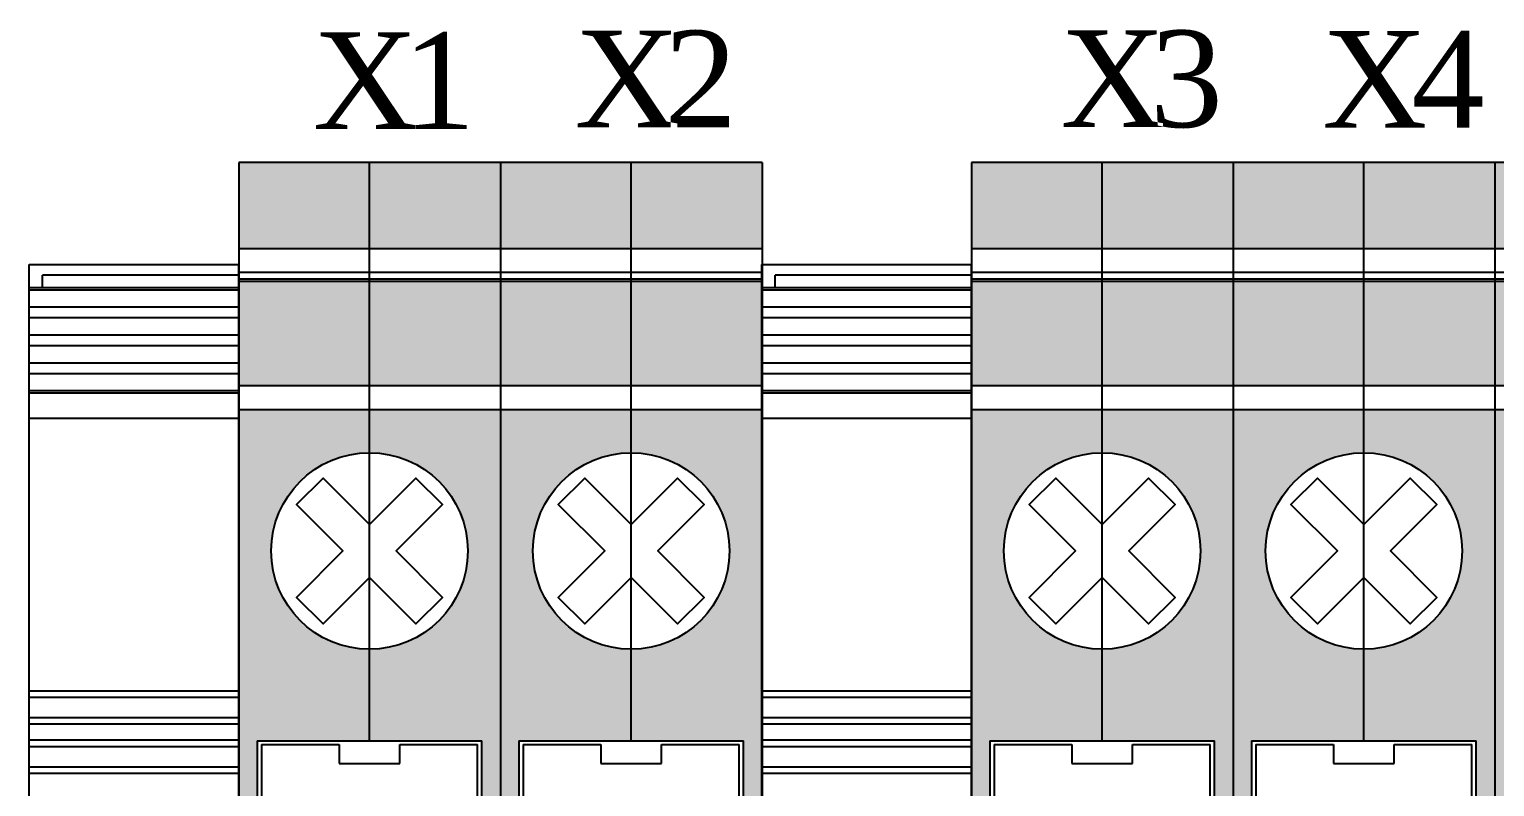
# Model space of a CAD drawing. Header units: millimetres. Extents: x 691 to 18605, y 670 to 10026.
# Drawn here: x 4086.4 to 4251.2, y 1227.3 to 1312.5 of the extents above; entities that cross this region are included whole.
import ezdxf

# ---------------------------------------------------------------- set-up
doc = ezdxf.new("R2010")
doc.units = ezdxf.units.MM
doc.layers.add('CO_TEXTO', color=7, linetype='Continuous')
doc.styles.add('ROMANS', font='romans')

# ---------------------------------------------------------------- blocks, each defined once
blk = doc.blocks.new('FRENO DE BORNERA')
at = {"color": 9, "linetype": 'Continuous', "true_color": 0xc7c8ca}
for p, q in [((-3.5, -0.899), (-3.5, -0.408)), ((4, -0.408), (-3.5, -0.408)), ((4, -0.899), (-4, -0.899)), ((4, -0.986), (-4, -0.986)), ((4, -1.636), (-4, -1.636)), ((4, -2.046), (-4, -2.046)), ((-4, -2.696), (4, -2.696)), ((-4, -3.106), (4, -3.106)), ((-4, -3.756), (4, -3.756)), ((-4, -4.166), (4, -4.166)), ((-4, -4.816), (4, -4.816)), ((-4, -4.905), (4, -4.905)), ((-4, -5.882), (4, -5.882))]:
    blk.add_line(p, q, dxfattribs=at)
at = {"color": 251, "linetype": 'Continuous', "true_color": 0x636466}
for p, q in [((-4, -16.291), (4, -16.291)), ((-4, -16.537), (4, -16.537)), ((-4, -17.314), (4, -17.314)), ((-4, -17.559), (4, -17.559)), ((-4, -18.173), (4, -18.173)), ((-4, -18.418), (4, -18.418)), ((-4, -19.195), (4, -19.195)), ((-4, -19.44), (4, -19.44))]:
    blk.add_line(p, q, dxfattribs=at)
at = {"color": 9, "linetype": 'Continuous', "true_color": 0xc7c8ca}
blk.add_lwpolyline([(-4, 0), (4, 0), (4, -45), (-4, -45)], close=True, dxfattribs=at)
blk = doc.blocks.new('BORNERA TIERRA')
at = {"true_color": 0x636466}
h = blk.add_hatch(color=251, dxfattribs=at)
h.dxf.hatch_style = 1
h.paths.add_polyline_path([(0, -30.69), (-4.29, -30.69), (-4.29, -22.11), (0, -22.11), (0, -18.606, -0.414214), (-3.756, -14.85, -0.414214), (0, -11.094), (0, -9.451), (-5, -9.451), (-5, -43.349), (0, -43.349), (0, -41.706, -0.414214), (-3.756, -37.95, -0.414214), (0, -34.194)])
h.paths.add_polyline_path([(0, -4.558), (-5, -4.558), (-5, -8.539), (0, -8.539)])
h.paths.add_polyline_path([(0, 0), (-5, 0), (-5, -3.3), (0, -3.3)])
h.paths.add_polyline_path([(0, -44.261), (-5, -44.261), (-5, -48.242), (0, -48.242)])
h.paths.add_polyline_path([(0, -49.5), (-5, -49.5), (-5, -52.8), (0, -52.8)])
h = blk.add_hatch(color=251, dxfattribs=at)
h.dxf.hatch_style = 1
h.paths.add_polyline_path([(5, 0), (0, 0), (0, -3.3), (5, -3.3)])
h.paths.add_polyline_path([(5, -4.558), (0, -4.558), (0, -8.539), (5, -8.539)])
h.paths.add_polyline_path([(5, -9.451), (0, -9.451), (0, -11.094, -0.414214), (3.756, -14.85, -0.414214), (0, -18.606), (0, -22.11), (4.29, -22.11), (4.29, -30.69), (0, -30.69), (0, -34.194, -0.414214), (3.756, -37.95, -0.414214), (0, -41.706), (0, -43.349), (5, -43.349)])
h.paths.add_polyline_path([(5, -44.261), (0, -44.261), (0, -48.242), (5, -48.242)])
h.paths.add_polyline_path([(5, -49.5), (0, -49.5), (0, -52.8), (5, -52.8)])
at = {"color": 250, "linetype": 'Continuous'}
for p, q in [((-5, 0), (-5, -52.8)), ((5, 0), (-5, 0)), ((5, 0), (5, -52.8))]:
    blk.add_line(p, q, dxfattribs=at)
at = {"color": 114, "linetype": 'Continuous', "true_color": 0x139b48}
for p, q in [((5, -3.3), (-5, -3.3)), ((5, -8.539), (-5, -8.539))]:
    blk.add_line(p, q, dxfattribs=at)
at = {"color": 253, "linetype": 'Continuous'}
for p, q in [((5, -4.212), (-5, -4.212)), ((5, -4.465), (-5, -4.465)), ((5, -4.558), (-5, -4.558)), ((-4.125, -22.242), (-1.155, -22.242)), ((-4.125, -22.242), (-4.125, -30.558)), ((-1.155, -22.242), (-1.155, -22.968)), ((1.155, -22.968), (1.155, -22.242)), ((1.155, -22.242), (4.125, -22.242)), ((4.125, -30.558), (4.125, -22.242)), ((-1.155, -22.968), (1.155, -22.968))]:
    blk.add_line(p, q, dxfattribs=at)
at = {"color": 3, "linetype": 'Continuous'}
for p, q in [((5, -9.451), (-5, -9.451)), ((-4.29, -22.11), (4.29, -22.11)), ((-4.29, -22.11), (-4.29, -30.69)), ((4.29, -30.69), (4.29, -22.11))]:
    blk.add_line(p, q, dxfattribs=at)
at = {"color": 250, "linetype": 'Continuous'}
blk.add_lwpolyline([(0, -22.11), (0, 0)], dxfattribs=at)
blk.add_lwpolyline([(0, -13.836), (-1.773, -12.063), (-2.787, -13.077), (-1.014, -14.85), (-2.787, -16.623), (-1.773, -17.637), (0, -15.864), (1.773, -17.637), (2.787, -16.623), (1.014, -14.85), (2.787, -13.077), (1.773, -12.063)], close=True)
at = {"color": 253, "linetype": 'Continuous'}
blk.add_circle((0, -14.85), 3.756, dxfattribs=at)

msp = doc.modelspace()

# ---------------------------------------------------------------- block references
at = {"color": 0, "xscale": 2.941853874870019, "yscale": 2.941853874870019, "zscale": 2.941853874870019}
for name, p in [('BORNERA TIERRA', (4124.68, 1297.51)), ('BORNERA TIERRA', (4154.1, 1297.51)), ('BORNERA TIERRA', (4207.05, 1297.51)), ('BORNERA TIERRA', (4236.47, 1297.51)), ('BORNERA TIERRA', (4265.89, 1297.51)), ('FRENO DE BORNERA', (4098.2, 1286.04)), ('FRENO DE BORNERA', (4180.57, 1286.04))]:
    msp.add_blockref(name, p, dxfattribs=at)

# ---------------------------------------------------------------- texts
at = {"layer": 'CO_TEXTO', "color": 0, "lineweight": 13, "char_height": 10.8683, "attachment_point": 4, "rotation": 0, "style": 'ROMANS'}
for s, insert in [('\\A1;{\\fRomantic|b0|i0|c2|p2;\\T0.85;X1}', (4118.3, 1306.69)), ('\\A1;{\\fRomantic|b0|i0|c2|p2;\\T0.85;X2}', (4147.72, 1306.89)), ('\\A1;{\\fRomantic|b0|i0|c2|p2;\\T0.85;X3}', (4202.34, 1306.83)), ('\\A1;{\\fRomantic|b0|i0|c2|p2;\\T0.85;X4}', (4231.76, 1306.83))]:
    msp.add_mtext(s, dxfattribs=dict(at, insert=insert))

doc.saveas('drawing.dxf')
